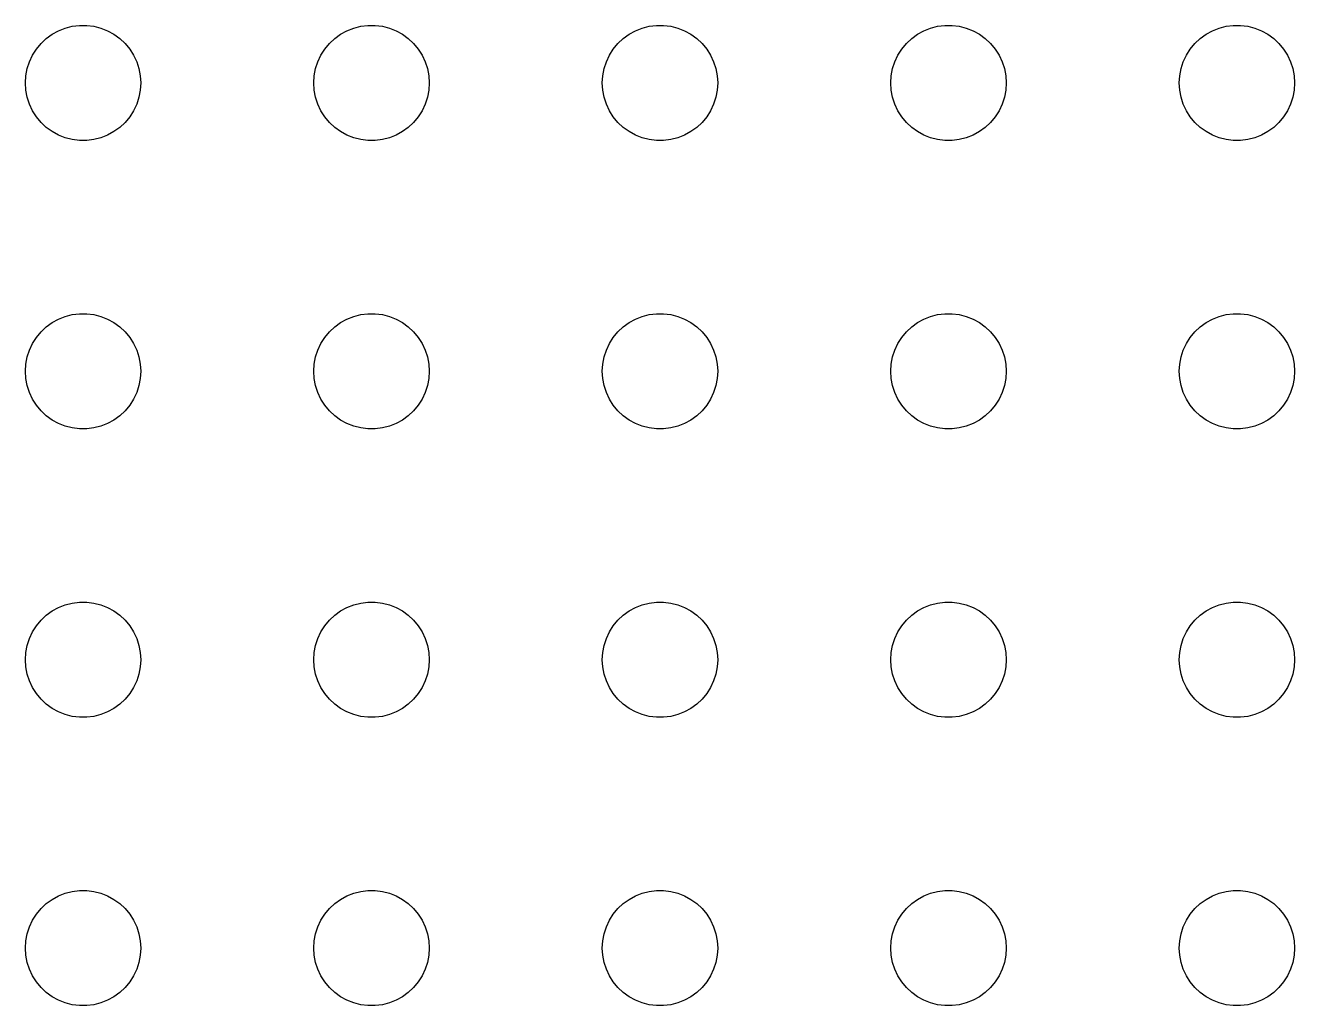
# Model space of a CAD drawing. Header units: metres. Extents: x -134 to 134, y -134 to 134.
# Drawn here: x -1.5 to 31.5, y -99 to -73.5 of the extents above; entities that cross this region are included whole.
import ezdxf

# ---------------------------------------------------------------- set-up
doc = ezdxf.new("R2010")
doc.units = ezdxf.units.M

msp = doc.modelspace()

# ---------------------------------------------------------------- linework, layer by layer
for p, q in [((-0.63866, -73.6428), (-0.46352, -73.5734)), ((-0.46352, -73.5734), (-0.28107, -73.5266)), ((-0.28107, -73.5266), (-0.09418, -73.503)), ((-0.09418, -73.503), (0.09418, -73.503)), ((0.09418, -73.503), (0.28107, -73.5266)), ((0.28107, -73.5266), (0.46352, -73.5734)), ((0.46352, -73.5734), (0.63866, -73.6428)), ((6.86133, -73.6428), (7.03647, -73.5734)), ((7.03647, -73.5734), (7.21892, -73.5266)), ((7.21892, -73.5266), (7.40581, -73.503)), ((7.40581, -73.503), (7.59418, -73.503)), ((7.59418, -73.503), (7.78107, -73.5266)), ((7.78107, -73.5266), (7.96352, -73.5734)), ((7.96352, -73.5734), (8.13866, -73.6428)), ((14.3613, -73.6428), (14.5365, -73.5734)), ((14.5365, -73.5734), (14.7189, -73.5266)), ((14.7189, -73.5266), (14.9058, -73.503)), ((14.9058, -73.503), (15.0942, -73.503)), ((15.0942, -73.503), (15.2811, -73.5266)), ((15.2811, -73.5266), (15.4635, -73.5734)), ((15.4635, -73.5734), (15.6387, -73.6428)), ((21.8613, -73.6428), (22.0365, -73.5734)), ((22.0365, -73.5734), (22.2189, -73.5266)), ((22.2189, -73.5266), (22.4058, -73.503)), ((22.4058, -73.503), (22.5942, -73.503)), ((22.5942, -73.503), (22.7811, -73.5266)), ((22.7811, -73.5266), (22.9635, -73.5734)), ((22.9635, -73.5734), (23.1387, -73.6428)), ((29.3613, -73.6428), (29.5365, -73.5734)), ((29.5365, -73.5734), (29.7189, -73.5266)), ((29.7189, -73.5266), (29.9058, -73.503)), ((29.9058, -73.503), (30.0942, -73.503)), ((30.0942, -73.503), (30.2811, -73.5266)), ((30.2811, -73.5266), (30.4635, -73.5734)), ((30.4635, -73.5734), (30.6387, -73.6428)), ((-1.09344, -73.9732), (-0.95613, -73.8442)), ((-0.95613, -73.8442), (-0.80373, -73.7335)), ((-0.80373, -73.7335), (-0.63866, -73.6428)), ((0.63866, -73.6428), (0.80373, -73.7335)), ((0.80373, -73.7335), (0.95613, -73.8442)), ((0.95613, -73.8442), (1.09344, -73.9732)), ((6.40654, -73.9732), (6.54385, -73.8442)), ((6.54385, -73.8442), (6.69626, -73.7335)), ((6.69626, -73.7335), (6.86133, -73.6428)), ((8.13866, -73.6428), (8.30373, -73.7335)), ((8.30373, -73.7335), (8.45613, -73.8442)), ((8.45613, -73.8442), (8.59344, -73.9732)), ((13.9065, -73.9732), (14.0439, -73.8442)), ((14.0439, -73.8442), (14.1963, -73.7335)), ((14.1963, -73.7335), (14.3613, -73.6428)), ((15.6387, -73.6428), (15.8037, -73.7335)), ((15.8037, -73.7335), (15.9561, -73.8442)), ((15.9561, -73.8442), (16.0934, -73.9732)), ((21.4065, -73.9732), (21.5439, -73.8442)), ((21.5439, -73.8442), (21.6963, -73.7335)), ((21.6963, -73.7335), (21.8613, -73.6428)), ((23.1387, -73.6428), (23.3037, -73.7335)), ((23.3037, -73.7335), (23.4561, -73.8442)), ((23.4561, -73.8442), (23.5934, -73.9732)), ((28.9065, -73.9732), (29.0439, -73.8442)), ((29.0439, -73.8442), (29.1963, -73.7335)), ((29.1963, -73.7335), (29.3613, -73.6428)), ((30.6387, -73.6428), (30.8037, -73.7335)), ((30.8037, -73.7335), (30.9561, -73.8442)), ((30.9561, -73.8442), (31.0934, -73.9732)), ((-1.31445, -74.2774), (-1.21352, -74.1183)), ((-1.21352, -74.1183), (-1.09344, -73.9732)), ((1.09344, -73.9732), (1.21352, -74.1183)), ((1.21352, -74.1183), (1.31445, -74.2774)), ((6.18553, -74.2774), (6.28647, -74.1183)), ((6.28647, -74.1183), (6.40654, -73.9732)), ((8.59344, -73.9732), (8.71352, -74.1183)), ((8.71352, -74.1183), (8.81445, -74.2774)), ((13.6855, -74.2774), (13.7865, -74.1183)), ((13.7865, -74.1183), (13.9065, -73.9732)), ((16.0934, -73.9732), (16.2135, -74.1183)), ((16.2135, -74.1183), (16.3145, -74.2774)), ((21.1855, -74.2774), (21.2865, -74.1183)), ((21.2865, -74.1183), (21.4065, -73.9732)), ((23.5934, -73.9732), (23.7135, -74.1183)), ((23.7135, -74.1183), (23.8145, -74.2774)), ((28.6855, -74.2774), (28.7865, -74.1183)), ((28.7865, -74.1183), (28.9065, -73.9732)), ((31.0934, -73.9732), (31.2135, -74.1183)), ((31.2135, -74.1183), (31.3145, -74.2774)), ((-1.45287, -74.627), (-1.39465, -74.4478)), ((-1.39465, -74.4478), (-1.31445, -74.2774)), ((1.31445, -74.2774), (1.39465, -74.4478)), ((1.39465, -74.4478), (1.45287, -74.627)), ((6.04712, -74.627), (6.10533, -74.4478)), ((6.10533, -74.4478), (6.18553, -74.2774)), ((8.81445, -74.2774), (8.89465, -74.4478)), ((8.89465, -74.4478), (8.95287, -74.627)), ((13.5471, -74.627), (13.6053, -74.4478)), ((13.6053, -74.4478), (13.6855, -74.2774)), ((16.3145, -74.2774), (16.3947, -74.4478)), ((16.3947, -74.4478), (16.4529, -74.627)), ((21.0471, -74.627), (21.1053, -74.4478)), ((21.1053, -74.4478), (21.1855, -74.2774)), ((23.8145, -74.2774), (23.8947, -74.4478)), ((23.8947, -74.4478), (23.9529, -74.627)), ((28.5471, -74.627), (28.6053, -74.4478)), ((28.6053, -74.4478), (28.6855, -74.2774)), ((31.3145, -74.2774), (31.3947, -74.4478)), ((31.3947, -74.4478), (31.4529, -74.627)), ((-1.5, -75), (-1.48816, -74.812)), ((-1.48816, -74.812), (-1.45287, -74.627)), ((1.45287, -74.627), (1.48816, -74.812)), ((1.48816, -74.812), (1.5, -75)), ((6, -75), (6.01183, -74.812)), ((6.01183, -74.812), (6.04712, -74.627)), ((8.95287, -74.627), (8.98816, -74.812)), ((8.98816, -74.812), (9, -75)), ((13.5, -75), (13.5118, -74.812)), ((13.5118, -74.812), (13.5471, -74.627)), ((16.4529, -74.627), (16.4882, -74.812)), ((16.4882, -74.812), (16.5, -75)), ((21, -75), (21.0118, -74.812)), ((21.0118, -74.812), (21.0471, -74.627)), ((23.9529, -74.627), (23.9882, -74.812)), ((23.9882, -74.812), (24, -75)), ((28.5, -75), (28.5118, -74.812)), ((28.5118, -74.812), (28.5471, -74.627)), ((31.4529, -74.627), (31.4882, -74.812)), ((31.4882, -74.812), (31.5, -75)), ((-1.48816, -75.188), (-1.5, -75)), ((-1.45287, -75.373), (-1.48816, -75.188)), ((1.48816, -75.188), (1.45287, -75.373)), ((1.5, -75), (1.48816, -75.188)), ((6.01183, -75.188), (6, -75)), ((6.04712, -75.373), (6.01183, -75.188)), ((8.98816, -75.188), (8.95287, -75.373)), ((9, -75), (8.98816, -75.188)), ((13.5118, -75.188), (13.5, -75)), ((13.5471, -75.373), (13.5118, -75.188)), ((16.4882, -75.188), (16.4529, -75.373)), ((16.5, -75), (16.4882, -75.188)), ((21.0118, -75.188), (21, -75)), ((21.0471, -75.373), (21.0118, -75.188)), ((23.9882, -75.188), (23.9529, -75.373)), ((24, -75), (23.9882, -75.188)), ((28.5118, -75.188), (28.5, -75)), ((28.5471, -75.373), (28.5118, -75.188)), ((31.4882, -75.188), (31.4529, -75.373)), ((31.5, -75), (31.4882, -75.188)), ((-1.39465, -75.5522), (-1.45287, -75.373)), ((-1.31445, -75.7226), (-1.39465, -75.5522)), ((1.39465, -75.5522), (1.31445, -75.7226)), ((1.45287, -75.373), (1.39465, -75.5522)), ((6.10533, -75.5522), (6.04712, -75.373)), ((6.18553, -75.7226), (6.10533, -75.5522)), ((8.89465, -75.5522), (8.81445, -75.7226)), ((8.95287, -75.373), (8.89465, -75.5522)), ((13.6053, -75.5522), (13.5471, -75.373)), ((13.6855, -75.7226), (13.6053, -75.5522)), ((16.3947, -75.5522), (16.3145, -75.7226)), ((16.4529, -75.373), (16.3947, -75.5522)), ((21.1053, -75.5522), (21.0471, -75.373)), ((21.1855, -75.7226), (21.1053, -75.5522)), ((23.8947, -75.5522), (23.8145, -75.7226)), ((23.9529, -75.373), (23.8947, -75.5522)), ((28.6053, -75.5522), (28.5471, -75.373)), ((28.6855, -75.7226), (28.6053, -75.5522)), ((31.3947, -75.5522), (31.3145, -75.7226)), ((31.4529, -75.373), (31.3947, -75.5522)), ((-1.21352, -75.8817), (-1.31445, -75.7226)), ((-1.09344, -76.0268), (-1.21352, -75.8817)), ((1.21352, -75.8817), (1.09344, -76.0268)), ((1.31445, -75.7226), (1.21352, -75.8817)), ((6.28647, -75.8817), (6.18553, -75.7226)), ((6.40654, -76.0268), (6.28647, -75.8817)), ((8.71352, -75.8817), (8.59344, -76.0268)), ((8.81445, -75.7226), (8.71352, -75.8817)), ((13.7865, -75.8817), (13.6855, -75.7226)), ((13.9065, -76.0268), (13.7865, -75.8817)), ((16.2135, -75.8817), (16.0934, -76.0268)), ((16.3145, -75.7226), (16.2135, -75.8817)), ((21.2865, -75.8817), (21.1855, -75.7226)), ((21.4065, -76.0268), (21.2865, -75.8817)), ((23.7135, -75.8817), (23.5934, -76.0268)), ((23.8145, -75.7226), (23.7135, -75.8817)), ((28.7865, -75.8817), (28.6855, -75.7226)), ((28.9065, -76.0268), (28.7865, -75.8817)), ((31.2135, -75.8817), (31.0934, -76.0268)), ((31.3145, -75.7226), (31.2135, -75.8817)), ((-0.95613, -76.1558), (-1.09344, -76.0268)), ((-0.80373, -76.2665), (-0.95613, -76.1558)), ((0.95613, -76.1558), (0.80373, -76.2665)), ((1.09344, -76.0268), (0.95613, -76.1558)), ((6.54385, -76.1558), (6.40654, -76.0268)), ((6.69626, -76.2665), (6.54385, -76.1558)), ((8.45613, -76.1558), (8.30373, -76.2665)), ((8.59344, -76.0268), (8.45613, -76.1558)), ((14.0439, -76.1558), (13.9065, -76.0268)), ((14.1963, -76.2665), (14.0439, -76.1558)), ((15.9561, -76.1558), (15.8037, -76.2665)), ((16.0934, -76.0268), (15.9561, -76.1558)), ((21.5439, -76.1558), (21.4065, -76.0268)), ((21.6963, -76.2665), (21.5439, -76.1558)), ((23.4561, -76.1558), (23.3037, -76.2665)), ((23.5934, -76.0268), (23.4561, -76.1558)), ((29.0439, -76.1558), (28.9065, -76.0268)), ((29.1963, -76.2665), (29.0439, -76.1558)), ((30.9561, -76.1558), (30.8037, -76.2665)), ((31.0934, -76.0268), (30.9561, -76.1558)), ((-0.63866, -76.3572), (-0.80373, -76.2665)), ((-0.46352, -76.4266), (-0.63866, -76.3572)), ((-0.28107, -76.4734), (-0.46352, -76.4266)), ((-0.09418, -76.497), (-0.28107, -76.4734)), ((0.09418, -76.497), (-0.09418, -76.497)), ((0.28107, -76.4734), (0.09418, -76.497)), ((0.46352, -76.4266), (0.28107, -76.4734)), ((0.63866, -76.3572), (0.46352, -76.4266)), ((0.80373, -76.2665), (0.63866, -76.3572)), ((6.86133, -76.3572), (6.69626, -76.2665)), ((7.03647, -76.4266), (6.86133, -76.3572)), ((7.21892, -76.4734), (7.03647, -76.4266)), ((7.40581, -76.497), (7.21892, -76.4734)), ((7.59418, -76.497), (7.40581, -76.497)), ((7.78107, -76.4734), (7.59418, -76.497)), ((7.96352, -76.4266), (7.78107, -76.4734)), ((8.13866, -76.3572), (7.96352, -76.4266)), ((8.30373, -76.2665), (8.13866, -76.3572)), ((14.3613, -76.3572), (14.1963, -76.2665)), ((14.5365, -76.4266), (14.3613, -76.3572)), ((14.7189, -76.4734), (14.5365, -76.4266)), ((14.9058, -76.497), (14.7189, -76.4734)), ((15.0942, -76.497), (14.9058, -76.497)), ((15.2811, -76.4734), (15.0942, -76.497)), ((15.4635, -76.4266), (15.2811, -76.4734)), ((15.6387, -76.3572), (15.4635, -76.4266)), ((15.8037, -76.2665), (15.6387, -76.3572)), ((21.8613, -76.3572), (21.6963, -76.2665)), ((22.0365, -76.4266), (21.8613, -76.3572)), ((22.2189, -76.4734), (22.0365, -76.4266)), ((22.4058, -76.497), (22.2189, -76.4734)), ((22.5942, -76.497), (22.4058, -76.497)), ((22.7811, -76.4734), (22.5942, -76.497)), ((22.9635, -76.4266), (22.7811, -76.4734)), ((23.1387, -76.3572), (22.9635, -76.4266)), ((23.3037, -76.2665), (23.1387, -76.3572)), ((29.3613, -76.3572), (29.1963, -76.2665)), ((29.5365, -76.4266), (29.3613, -76.3572)), ((29.7189, -76.4734), (29.5365, -76.4266)), ((29.9058, -76.497), (29.7189, -76.4734)), ((30.0942, -76.497), (29.9058, -76.497)), ((30.2811, -76.4734), (30.0942, -76.497)), ((30.4635, -76.4266), (30.2811, -76.4734)), ((30.6387, -76.3572), (30.4635, -76.4266)), ((30.8037, -76.2665), (30.6387, -76.3572)), ((-0.80373, -81.2335), (-0.63866, -81.1428)), ((-0.63866, -81.1428), (-0.46352, -81.0734)), ((-0.46352, -81.0734), (-0.28107, -81.0266)), ((-0.28107, -81.0266), (-0.09418, -81.003)), ((-0.09418, -81.003), (0.09418, -81.003)), ((0.09418, -81.003), (0.28107, -81.0266)), ((0.28107, -81.0266), (0.46352, -81.0734)), ((0.46352, -81.0734), (0.63866, -81.1428)), ((0.63866, -81.1428), (0.80373, -81.2335)), ((6.69626, -81.2335), (6.86133, -81.1428)), ((6.86133, -81.1428), (7.03647, -81.0734)), ((7.03647, -81.0734), (7.21892, -81.0266)), ((7.21892, -81.0266), (7.40581, -81.003)), ((7.40581, -81.003), (7.59418, -81.003)), ((7.59418, -81.003), (7.78107, -81.0266)), ((7.78107, -81.0266), (7.96352, -81.0734)), ((7.96352, -81.0734), (8.13866, -81.1428)), ((8.13866, -81.1428), (8.30373, -81.2335)), ((14.1963, -81.2335), (14.3613, -81.1428)), ((14.3613, -81.1428), (14.5365, -81.0734)), ((14.5365, -81.0734), (14.7189, -81.0266)), ((14.7189, -81.0266), (14.9058, -81.003)), ((14.9058, -81.003), (15.0942, -81.003)), ((15.0942, -81.003), (15.2811, -81.0266)), ((15.2811, -81.0266), (15.4635, -81.0734)), ((15.4635, -81.0734), (15.6387, -81.1428)), ((15.6387, -81.1428), (15.8037, -81.2335)), ((21.6963, -81.2335), (21.8613, -81.1428)), ((21.8613, -81.1428), (22.0365, -81.0734)), ((22.0365, -81.0734), (22.2189, -81.0266)), ((22.2189, -81.0266), (22.4058, -81.003)), ((22.4058, -81.003), (22.5942, -81.003)), ((22.5942, -81.003), (22.7811, -81.0266)), ((22.7811, -81.0266), (22.9635, -81.0734)), ((22.9635, -81.0734), (23.1387, -81.1428)), ((23.1387, -81.1428), (23.3037, -81.2335)), ((29.1963, -81.2335), (29.3613, -81.1428)), ((29.3613, -81.1428), (29.5365, -81.0734)), ((29.5365, -81.0734), (29.7189, -81.0266)), ((29.7189, -81.0266), (29.9058, -81.003)), ((29.9058, -81.003), (30.0942, -81.003)), ((30.0942, -81.003), (30.2811, -81.0266)), ((30.2811, -81.0266), (30.4635, -81.0734)), ((30.4635, -81.0734), (30.6387, -81.1428)), ((30.6387, -81.1428), (30.8037, -81.2335)), ((-1.21352, -81.6183), (-1.09344, -81.4732)), ((-1.09344, -81.4732), (-0.95613, -81.3442)), ((-0.95613, -81.3442), (-0.80373, -81.2335)), ((0.80373, -81.2335), (0.95613, -81.3442)), ((0.95613, -81.3442), (1.09344, -81.4732)), ((1.09344, -81.4732), (1.21352, -81.6183)), ((6.28647, -81.6183), (6.40654, -81.4732)), ((6.40654, -81.4732), (6.54385, -81.3442)), ((6.54385, -81.3442), (6.69626, -81.2335)), ((8.30373, -81.2335), (8.45613, -81.3442)), ((8.45613, -81.3442), (8.59344, -81.4732)), ((8.59344, -81.4732), (8.71352, -81.6183)), ((13.7865, -81.6183), (13.9065, -81.4732)), ((13.9065, -81.4732), (14.0439, -81.3442)), ((14.0439, -81.3442), (14.1963, -81.2335)), ((15.8037, -81.2335), (15.9561, -81.3442)), ((15.9561, -81.3442), (16.0934, -81.4732)), ((16.0934, -81.4732), (16.2135, -81.6183)), ((21.2865, -81.6183), (21.4065, -81.4732)), ((21.4065, -81.4732), (21.5439, -81.3442)), ((21.5439, -81.3442), (21.6963, -81.2335)), ((23.3037, -81.2335), (23.4561, -81.3442)), ((23.4561, -81.3442), (23.5934, -81.4732)), ((23.5934, -81.4732), (23.7135, -81.6183)), ((28.7865, -81.6183), (28.9065, -81.4732)), ((28.9065, -81.4732), (29.0439, -81.3442)), ((29.0439, -81.3442), (29.1963, -81.2335)), ((30.8037, -81.2335), (30.9561, -81.3442)), ((30.9561, -81.3442), (31.0934, -81.4732)), ((31.0934, -81.4732), (31.2135, -81.6183)), ((-1.39465, -81.9478), (-1.31445, -81.7774)), ((-1.31445, -81.7774), (-1.21352, -81.6183)), ((1.21352, -81.6183), (1.31445, -81.7774)), ((1.31445, -81.7774), (1.39465, -81.9478)), ((6.10533, -81.9478), (6.18553, -81.7774)), ((6.18553, -81.7774), (6.28647, -81.6183)), ((8.71352, -81.6183), (8.81445, -81.7774)), ((8.81445, -81.7774), (8.89465, -81.9478)), ((13.6053, -81.9478), (13.6855, -81.7774)), ((13.6855, -81.7774), (13.7865, -81.6183)), ((16.2135, -81.6183), (16.3145, -81.7774)), ((16.3145, -81.7774), (16.3947, -81.9478)), ((21.1053, -81.9478), (21.1855, -81.7774)), ((21.1855, -81.7774), (21.2865, -81.6183)), ((23.7135, -81.6183), (23.8145, -81.7774)), ((23.8145, -81.7774), (23.8947, -81.9478)), ((28.6053, -81.9478), (28.6855, -81.7774)), ((28.6855, -81.7774), (28.7865, -81.6183)), ((31.2135, -81.6183), (31.3145, -81.7774)), ((31.3145, -81.7774), (31.3947, -81.9478)), ((-1.48816, -82.312), (-1.45287, -82.127)), ((-1.45287, -82.127), (-1.39465, -81.9478)), ((1.39465, -81.9478), (1.45287, -82.127)), ((1.45287, -82.127), (1.48816, -82.312)), ((6.01183, -82.312), (6.04712, -82.127)), ((6.04712, -82.127), (6.10533, -81.9478)), ((8.89465, -81.9478), (8.95287, -82.127)), ((8.95287, -82.127), (8.98816, -82.312)), ((13.5118, -82.312), (13.5471, -82.127)), ((13.5471, -82.127), (13.6053, -81.9478)), ((16.3947, -81.9478), (16.4529, -82.127)), ((16.4529, -82.127), (16.4882, -82.312)), ((21.0118, -82.312), (21.0471, -82.127)), ((21.0471, -82.127), (21.1053, -81.9478)), ((23.8947, -81.9478), (23.9529, -82.127)), ((23.9529, -82.127), (23.9882, -82.312)), ((28.5118, -82.312), (28.5471, -82.127)), ((28.5471, -82.127), (28.6053, -81.9478)), ((31.3947, -81.9478), (31.4529, -82.127)), ((31.4529, -82.127), (31.4882, -82.312)), ((-1.5, -82.5), (-1.48816, -82.312)), ((-1.48816, -82.688), (-1.5, -82.5)), ((1.48816, -82.312), (1.5, -82.5)), ((1.5, -82.5), (1.48816, -82.688)), ((6, -82.5), (6.01183, -82.312)), ((6.01183, -82.688), (6, -82.5)), ((8.98816, -82.312), (9, -82.5)), ((9, -82.5), (8.98816, -82.688)), ((13.5, -82.5), (13.5118, -82.312)), ((13.5118, -82.688), (13.5, -82.5)), ((16.4882, -82.312), (16.5, -82.5)), ((16.5, -82.5), (16.4882, -82.688)), ((21, -82.5), (21.0118, -82.312)), ((21.0118, -82.688), (21, -82.5)), ((23.9882, -82.312), (24, -82.5)), ((24, -82.5), (23.9882, -82.688)), ((28.5, -82.5), (28.5118, -82.312)), ((28.5118, -82.688), (28.5, -82.5)), ((31.4882, -82.312), (31.5, -82.5)), ((31.5, -82.5), (31.4882, -82.688)), ((-1.45287, -82.873), (-1.48816, -82.688)), ((1.48816, -82.688), (1.45287, -82.873)), ((6.04712, -82.873), (6.01183, -82.688)), ((8.98816, -82.688), (8.95287, -82.873)), ((13.5471, -82.873), (13.5118, -82.688)), ((16.4882, -82.688), (16.4529, -82.873)), ((21.0471, -82.873), (21.0118, -82.688)), ((23.9882, -82.688), (23.9529, -82.873)), ((28.5471, -82.873), (28.5118, -82.688)), ((31.4882, -82.688), (31.4529, -82.873)), ((-1.39465, -83.0522), (-1.45287, -82.873)), ((-1.31445, -83.2226), (-1.39465, -83.0522)), ((1.39465, -83.0522), (1.31445, -83.2226)), ((1.45287, -82.873), (1.39465, -83.0522)), ((6.10533, -83.0522), (6.04712, -82.873)), ((6.18553, -83.2226), (6.10533, -83.0522)), ((8.89465, -83.0522), (8.81445, -83.2226)), ((8.95287, -82.873), (8.89465, -83.0522)), ((13.6053, -83.0522), (13.5471, -82.873)), ((13.6855, -83.2226), (13.6053, -83.0522)), ((16.3947, -83.0522), (16.3145, -83.2226)), ((16.4529, -82.873), (16.3947, -83.0522)), ((21.1053, -83.0522), (21.0471, -82.873)), ((21.1855, -83.2226), (21.1053, -83.0522)), ((23.8947, -83.0522), (23.8145, -83.2226)), ((23.9529, -82.873), (23.8947, -83.0522)), ((28.6053, -83.0522), (28.5471, -82.873)), ((28.6855, -83.2226), (28.6053, -83.0522)), ((31.3947, -83.0522), (31.3145, -83.2226)), ((31.4529, -82.873), (31.3947, -83.0522)), ((-1.21352, -83.3817), (-1.31445, -83.2226)), ((-1.09344, -83.5268), (-1.21352, -83.3817)), ((1.21352, -83.3817), (1.09344, -83.5268)), ((1.31445, -83.2226), (1.21352, -83.3817)), ((6.28647, -83.3817), (6.18553, -83.2226)), ((6.40654, -83.5268), (6.28647, -83.3817)), ((8.71352, -83.3817), (8.59344, -83.5268)), ((8.81445, -83.2226), (8.71352, -83.3817)), ((13.7865, -83.3817), (13.6855, -83.2226)), ((13.9065, -83.5268), (13.7865, -83.3817)), ((16.2135, -83.3817), (16.0934, -83.5268)), ((16.3145, -83.2226), (16.2135, -83.3817)), ((21.2865, -83.3817), (21.1855, -83.2226)), ((21.4065, -83.5268), (21.2865, -83.3817)), ((23.7135, -83.3817), (23.5934, -83.5268)), ((23.8145, -83.2226), (23.7135, -83.3817)), ((28.7865, -83.3817), (28.6855, -83.2226)), ((28.9065, -83.5268), (28.7865, -83.3817)), ((31.2135, -83.3817), (31.0934, -83.5268)), ((31.3145, -83.2226), (31.2135, -83.3817)), ((-0.95613, -83.6558), (-1.09344, -83.5268)), ((-0.80373, -83.7665), (-0.95613, -83.6558)), ((-0.63866, -83.8572), (-0.80373, -83.7665)), ((0.80373, -83.7665), (0.63866, -83.8572)), ((0.95613, -83.6558), (0.80373, -83.7665)), ((1.09344, -83.5268), (0.95613, -83.6558)), ((6.54385, -83.6558), (6.40654, -83.5268)), ((6.69626, -83.7665), (6.54385, -83.6558)), ((6.86133, -83.8572), (6.69626, -83.7665)), ((8.30373, -83.7665), (8.13866, -83.8572)), ((8.45613, -83.6558), (8.30373, -83.7665)), ((8.59344, -83.5268), (8.45613, -83.6558)), ((14.0439, -83.6558), (13.9065, -83.5268)), ((14.1963, -83.7665), (14.0439, -83.6558)), ((14.3613, -83.8572), (14.1963, -83.7665)), ((15.8037, -83.7665), (15.6387, -83.8572)), ((15.9561, -83.6558), (15.8037, -83.7665)), ((16.0934, -83.5268), (15.9561, -83.6558)), ((21.5439, -83.6558), (21.4065, -83.5268)), ((21.6963, -83.7665), (21.5439, -83.6558)), ((21.8613, -83.8572), (21.6963, -83.7665)), ((23.3037, -83.7665), (23.1387, -83.8572)), ((23.4561, -83.6558), (23.3037, -83.7665)), ((23.5934, -83.5268), (23.4561, -83.6558)), ((29.0439, -83.6558), (28.9065, -83.5268)), ((29.1963, -83.7665), (29.0439, -83.6558)), ((29.3613, -83.8572), (29.1963, -83.7665)), ((30.8037, -83.7665), (30.6387, -83.8572)), ((30.9561, -83.6558), (30.8037, -83.7665)), ((31.0934, -83.5268), (30.9561, -83.6558)), ((-0.46352, -83.9266), (-0.63866, -83.8572)), ((-0.28107, -83.9734), (-0.46352, -83.9266)), ((-0.09418, -83.997), (-0.28107, -83.9734)), ((0.09418, -83.997), (-0.09418, -83.997)), ((0.28107, -83.9734), (0.09418, -83.997)), ((0.46352, -83.9266), (0.28107, -83.9734)), ((0.63866, -83.8572), (0.46352, -83.9266)), ((7.03647, -83.9266), (6.86133, -83.8572)), ((7.21892, -83.9734), (7.03647, -83.9266)), ((7.40581, -83.997), (7.21892, -83.9734)), ((7.59418, -83.997), (7.40581, -83.997)), ((7.78107, -83.9734), (7.59418, -83.997)), ((7.96352, -83.9266), (7.78107, -83.9734)), ((8.13866, -83.8572), (7.96352, -83.9266)), ((14.5365, -83.9266), (14.3613, -83.8572)), ((14.7189, -83.9734), (14.5365, -83.9266)), ((14.9058, -83.997), (14.7189, -83.9734)), ((15.0942, -83.997), (14.9058, -83.997)), ((15.2811, -83.9734), (15.0942, -83.997)), ((15.4635, -83.9266), (15.2811, -83.9734)), ((15.6387, -83.8572), (15.4635, -83.9266)), ((22.0365, -83.9266), (21.8613, -83.8572)), ((22.2189, -83.9734), (22.0365, -83.9266)), ((22.4058, -83.997), (22.2189, -83.9734)), ((22.5942, -83.997), (22.4058, -83.997)), ((22.7811, -83.9734), (22.5942, -83.997)), ((22.9635, -83.9266), (22.7811, -83.9734)), ((23.1387, -83.8572), (22.9635, -83.9266)), ((29.5365, -83.9266), (29.3613, -83.8572)), ((29.7189, -83.9734), (29.5365, -83.9266)), ((29.9058, -83.997), (29.7189, -83.9734)), ((30.0942, -83.997), (29.9058, -83.997)), ((30.2811, -83.9734), (30.0942, -83.997)), ((30.4635, -83.9266), (30.2811, -83.9734)), ((30.6387, -83.8572), (30.4635, -83.9266)), ((-0.95613, -88.8442), (-0.80373, -88.7335)), ((-0.80373, -88.7335), (-0.63866, -88.6428)), ((-0.63866, -88.6428), (-0.46352, -88.5734)), ((-0.46352, -88.5734), (-0.28107, -88.5266)), ((-0.28107, -88.5266), (-0.09418, -88.503)), ((-0.09418, -88.503), (0.09418, -88.503)), ((0.09418, -88.503), (0.28107, -88.5266)), ((0.28107, -88.5266), (0.46352, -88.5734)), ((0.46352, -88.5734), (0.63866, -88.6428)), ((0.63866, -88.6428), (0.80373, -88.7335)), ((0.80373, -88.7335), (0.95613, -88.8442)), ((6.54385, -88.8442), (6.69626, -88.7335)), ((6.69626, -88.7335), (6.86133, -88.6428)), ((6.86133, -88.6428), (7.03647, -88.5734)), ((7.03647, -88.5734), (7.21892, -88.5266)), ((7.21892, -88.5266), (7.40581, -88.503)), ((7.40581, -88.503), (7.59418, -88.503)), ((7.59418, -88.503), (7.78107, -88.5266)), ((7.78107, -88.5266), (7.96352, -88.5734)), ((7.96352, -88.5734), (8.13866, -88.6428)), ((8.13866, -88.6428), (8.30373, -88.7335)), ((8.30373, -88.7335), (8.45613, -88.8442)), ((14.0439, -88.8442), (14.1963, -88.7335)), ((14.1963, -88.7335), (14.3613, -88.6428)), ((14.3613, -88.6428), (14.5365, -88.5734)), ((14.5365, -88.5734), (14.7189, -88.5266)), ((14.7189, -88.5266), (14.9058, -88.503)), ((14.9058, -88.503), (15.0942, -88.503)), ((15.0942, -88.503), (15.2811, -88.5266)), ((15.2811, -88.5266), (15.4635, -88.5734)), ((15.4635, -88.5734), (15.6387, -88.6428)), ((15.6387, -88.6428), (15.8037, -88.7335)), ((15.8037, -88.7335), (15.9561, -88.8442)), ((21.5439, -88.8442), (21.6963, -88.7335)), ((21.6963, -88.7335), (21.8613, -88.6428)), ((21.8613, -88.6428), (22.0365, -88.5734)), ((22.0365, -88.5734), (22.2189, -88.5266)), ((22.2189, -88.5266), (22.4058, -88.503)), ((22.4058, -88.503), (22.5942, -88.503)), ((22.5942, -88.503), (22.7811, -88.5266)), ((22.7811, -88.5266), (22.9635, -88.5734)), ((22.9635, -88.5734), (23.1387, -88.6428)), ((23.1387, -88.6428), (23.3037, -88.7335)), ((23.3037, -88.7335), (23.4561, -88.8442)), ((29.0439, -88.8442), (29.1963, -88.7335)), ((29.1963, -88.7335), (29.3613, -88.6428)), ((29.3613, -88.6428), (29.5365, -88.5734)), ((29.5365, -88.5734), (29.7189, -88.5266)), ((29.7189, -88.5266), (29.9058, -88.503)), ((29.9058, -88.503), (30.0942, -88.503)), ((30.0942, -88.503), (30.2811, -88.5266)), ((30.2811, -88.5266), (30.4635, -88.5734)), ((30.4635, -88.5734), (30.6387, -88.6428)), ((30.6387, -88.6428), (30.8037, -88.7335)), ((30.8037, -88.7335), (30.9561, -88.8442)), ((-1.21352, -89.1183), (-1.09344, -88.9732)), ((-1.09344, -88.9732), (-0.95613, -88.8442)), ((0.95613, -88.8442), (1.09344, -88.9732)), ((1.09344, -88.9732), (1.21352, -89.1183)), ((6.28647, -89.1183), (6.40654, -88.9732)), ((6.40654, -88.9732), (6.54385, -88.8442)), ((8.45613, -88.8442), (8.59344, -88.9732)), ((8.59344, -88.9732), (8.71352, -89.1183)), ((13.7865, -89.1183), (13.9065, -88.9732)), ((13.9065, -88.9732), (14.0439, -88.8442)), ((15.9561, -88.8442), (16.0934, -88.9732)), ((16.0934, -88.9732), (16.2135, -89.1183)), ((21.2865, -89.1183), (21.4065, -88.9732)), ((21.4065, -88.9732), (21.5439, -88.8442)), ((23.4561, -88.8442), (23.5934, -88.9732)), ((23.5934, -88.9732), (23.7135, -89.1183)), ((28.7865, -89.1183), (28.9065, -88.9732)), ((28.9065, -88.9732), (29.0439, -88.8442)), ((30.9561, -88.8442), (31.0934, -88.9732)), ((31.0934, -88.9732), (31.2135, -89.1183)), ((-1.39465, -89.4478), (-1.31445, -89.2774)), ((-1.31445, -89.2774), (-1.21352, -89.1183)), ((1.21352, -89.1183), (1.31445, -89.2774)), ((1.31445, -89.2774), (1.39465, -89.4478)), ((6.10533, -89.4478), (6.18553, -89.2774)), ((6.18553, -89.2774), (6.28647, -89.1183)), ((8.71352, -89.1183), (8.81445, -89.2774)), ((8.81445, -89.2774), (8.89465, -89.4478)), ((13.6053, -89.4478), (13.6855, -89.2774)), ((13.6855, -89.2774), (13.7865, -89.1183)), ((16.2135, -89.1183), (16.3145, -89.2774)), ((16.3145, -89.2774), (16.3947, -89.4478)), ((21.1053, -89.4478), (21.1855, -89.2774)), ((21.1855, -89.2774), (21.2865, -89.1183)), ((23.7135, -89.1183), (23.8145, -89.2774)), ((23.8145, -89.2774), (23.8947, -89.4478)), ((28.6053, -89.4478), (28.6855, -89.2774)), ((28.6855, -89.2774), (28.7865, -89.1183)), ((31.2135, -89.1183), (31.3145, -89.2774)), ((31.3145, -89.2774), (31.3947, -89.4478)), ((-1.48816, -89.812), (-1.45287, -89.627)), ((-1.45287, -89.627), (-1.39465, -89.4478)), ((1.39465, -89.4478), (1.45287, -89.627)), ((1.45287, -89.627), (1.48816, -89.812)), ((6.01183, -89.812), (6.04712, -89.627)), ((6.04712, -89.627), (6.10533, -89.4478)), ((8.89465, -89.4478), (8.95287, -89.627)), ((8.95287, -89.627), (8.98816, -89.812)), ((13.5118, -89.812), (13.5471, -89.627)), ((13.5471, -89.627), (13.6053, -89.4478)), ((16.3947, -89.4478), (16.4529, -89.627)), ((16.4529, -89.627), (16.4882, -89.812)), ((21.0118, -89.812), (21.0471, -89.627)), ((21.0471, -89.627), (21.1053, -89.4478)), ((23.8947, -89.4478), (23.9529, -89.627)), ((23.9529, -89.627), (23.9882, -89.812)), ((28.5118, -89.812), (28.5471, -89.627)), ((28.5471, -89.627), (28.6053, -89.4478)), ((31.3947, -89.4478), (31.4529, -89.627)), ((31.4529, -89.627), (31.4882, -89.812)), ((-1.5, -90), (-1.48816, -89.812)), ((-1.48816, -90.188), (-1.5, -90)), ((1.48816, -89.812), (1.5, -90)), ((1.5, -90), (1.48816, -90.188)), ((6, -90), (6.01183, -89.812)), ((6.01183, -90.188), (6, -90)), ((8.98816, -89.812), (9, -90)), ((9, -90), (8.98816, -90.188)), ((13.5, -90), (13.5118, -89.812)), ((13.5118, -90.188), (13.5, -90)), ((16.4882, -89.812), (16.5, -90)), ((16.5, -90), (16.4882, -90.188)), ((21, -90), (21.0118, -89.812)), ((21.0118, -90.188), (21, -90)), ((23.9882, -89.812), (24, -90)), ((24, -90), (23.9882, -90.188)), ((28.5, -90), (28.5118, -89.812)), ((28.5118, -90.188), (28.5, -90)), ((31.4882, -89.812), (31.5, -90)), ((31.5, -90), (31.4882, -90.188)), ((-1.45287, -90.373), (-1.48816, -90.188)), ((-1.39465, -90.5522), (-1.45287, -90.373)), ((1.45287, -90.373), (1.39465, -90.5522)), ((1.48816, -90.188), (1.45287, -90.373)), ((6.04712, -90.373), (6.01183, -90.188)), ((6.10533, -90.5522), (6.04712, -90.373)), ((8.95287, -90.373), (8.89465, -90.5522)), ((8.98816, -90.188), (8.95287, -90.373)), ((13.5471, -90.373), (13.5118, -90.188)), ((13.6053, -90.5522), (13.5471, -90.373)), ((16.4529, -90.373), (16.3947, -90.5522)), ((16.4882, -90.188), (16.4529, -90.373)), ((21.0471, -90.373), (21.0118, -90.188)), ((21.1053, -90.5522), (21.0471, -90.373)), ((23.9529, -90.373), (23.8947, -90.5522)), ((23.9882, -90.188), (23.9529, -90.373)), ((28.5471, -90.373), (28.5118, -90.188)), ((28.6053, -90.5522), (28.5471, -90.373)), ((31.4529, -90.373), (31.3947, -90.5522)), ((31.4882, -90.188), (31.4529, -90.373)), ((-1.31445, -90.7226), (-1.39465, -90.5522)), ((-1.21352, -90.8817), (-1.31445, -90.7226)), ((1.31445, -90.7226), (1.21352, -90.8817)), ((1.39465, -90.5522), (1.31445, -90.7226)), ((6.18553, -90.7226), (6.10533, -90.5522)), ((6.28647, -90.8817), (6.18553, -90.7226)), ((8.81445, -90.7226), (8.71352, -90.8817)), ((8.89465, -90.5522), (8.81445, -90.7226)), ((13.6855, -90.7226), (13.6053, -90.5522)), ((13.7865, -90.8817), (13.6855, -90.7226)), ((16.3145, -90.7226), (16.2135, -90.8817)), ((16.3947, -90.5522), (16.3145, -90.7226)), ((21.1855, -90.7226), (21.1053, -90.5522)), ((21.2865, -90.8817), (21.1855, -90.7226)), ((23.8145, -90.7226), (23.7135, -90.8817)), ((23.8947, -90.5522), (23.8145, -90.7226)), ((28.6855, -90.7226), (28.6053, -90.5522)), ((28.7865, -90.8817), (28.6855, -90.7226)), ((31.3145, -90.7226), (31.2135, -90.8817)), ((31.3947, -90.5522), (31.3145, -90.7226)), ((-1.09344, -91.0268), (-1.21352, -90.8817)), ((-0.95613, -91.1558), (-1.09344, -91.0268)), ((1.09344, -91.0268), (0.95613, -91.1558)), ((1.21352, -90.8817), (1.09344, -91.0268)), ((6.40654, -91.0268), (6.28647, -90.8817)), ((6.54385, -91.1558), (6.40654, -91.0268)), ((8.59344, -91.0268), (8.45613, -91.1558)), ((8.71352, -90.8817), (8.59344, -91.0268)), ((13.9065, -91.0268), (13.7865, -90.8817)), ((14.0439, -91.1558), (13.9065, -91.0268)), ((16.0934, -91.0268), (15.9561, -91.1558)), ((16.2135, -90.8817), (16.0934, -91.0268)), ((21.4065, -91.0268), (21.2865, -90.8817)), ((21.5439, -91.1558), (21.4065, -91.0268)), ((23.5934, -91.0268), (23.4561, -91.1558)), ((23.7135, -90.8817), (23.5934, -91.0268)), ((28.9065, -91.0268), (28.7865, -90.8817)), ((29.0439, -91.1558), (28.9065, -91.0268)), ((31.0934, -91.0268), (30.9561, -91.1558)), ((31.2135, -90.8817), (31.0934, -91.0268)), ((-0.80373, -91.2665), (-0.95613, -91.1558)), ((-0.63866, -91.3572), (-0.80373, -91.2665)), ((-0.46352, -91.4266), (-0.63866, -91.3572)), ((0.63866, -91.3572), (0.46352, -91.4266)), ((0.80373, -91.2665), (0.63866, -91.3572)), ((0.95613, -91.1558), (0.80373, -91.2665)), ((6.69626, -91.2665), (6.54385, -91.1558)), ((6.86133, -91.3572), (6.69626, -91.2665)), ((7.03647, -91.4266), (6.86133, -91.3572)), ((8.13866, -91.3572), (7.96352, -91.4266)), ((8.30373, -91.2665), (8.13866, -91.3572)), ((8.45613, -91.1558), (8.30373, -91.2665)), ((14.1963, -91.2665), (14.0439, -91.1558)), ((14.3613, -91.3572), (14.1963, -91.2665)), ((14.5365, -91.4266), (14.3613, -91.3572)), ((15.6387, -91.3572), (15.4635, -91.4266)), ((15.8037, -91.2665), (15.6387, -91.3572)), ((15.9561, -91.1558), (15.8037, -91.2665)), ((21.6963, -91.2665), (21.5439, -91.1558)), ((21.8613, -91.3572), (21.6963, -91.2665)), ((22.0365, -91.4266), (21.8613, -91.3572)), ((23.1387, -91.3572), (22.9635, -91.4266)), ((23.3037, -91.2665), (23.1387, -91.3572)), ((23.4561, -91.1558), (23.3037, -91.2665)), ((29.1963, -91.2665), (29.0439, -91.1558)), ((29.3613, -91.3572), (29.1963, -91.2665)), ((29.5365, -91.4266), (29.3613, -91.3572)), ((30.6387, -91.3572), (30.4635, -91.4266)), ((30.8037, -91.2665), (30.6387, -91.3572)), ((30.9561, -91.1558), (30.8037, -91.2665)), ((-0.28107, -91.4734), (-0.46352, -91.4266)), ((-0.09418, -91.497), (-0.28107, -91.4734)), ((0.09418, -91.497), (-0.09418, -91.497)), ((0.28107, -91.4734), (0.09418, -91.497)), ((0.46352, -91.4266), (0.28107, -91.4734)), ((7.21892, -91.4734), (7.03647, -91.4266)), ((7.40581, -91.497), (7.21892, -91.4734)), ((7.59418, -91.497), (7.40581, -91.497)), ((7.78107, -91.4734), (7.59418, -91.497)), ((7.96352, -91.4266), (7.78107, -91.4734)), ((14.7189, -91.4734), (14.5365, -91.4266)), ((14.9058, -91.497), (14.7189, -91.4734)), ((15.0942, -91.497), (14.9058, -91.497)), ((15.2811, -91.4734), (15.0942, -91.497)), ((15.4635, -91.4266), (15.2811, -91.4734)), ((22.2189, -91.4734), (22.0365, -91.4266)), ((22.4058, -91.497), (22.2189, -91.4734)), ((22.5942, -91.497), (22.4058, -91.497)), ((22.7811, -91.4734), (22.5942, -91.497)), ((22.9635, -91.4266), (22.7811, -91.4734)), ((29.7189, -91.4734), (29.5365, -91.4266)), ((29.9058, -91.497), (29.7189, -91.4734)), ((30.0942, -91.497), (29.9058, -91.497)), ((30.2811, -91.4734), (30.0942, -91.497)), ((30.4635, -91.4266), (30.2811, -91.4734)), ((-0.46352, -96.0734), (-0.28107, -96.0266)), ((-0.28107, -96.0266), (-0.09418, -96.003)), ((-0.09418, -96.003), (0.09418, -96.003)), ((0.09418, -96.003), (0.28107, -96.0266)), ((0.28107, -96.0266), (0.46352, -96.0734)), ((7.03647, -96.0734), (7.21892, -96.0266)), ((7.21892, -96.0266), (7.40581, -96.003)), ((7.40581, -96.003), (7.59418, -96.003)), ((7.59418, -96.003), (7.78107, -96.0266)), ((7.78107, -96.0266), (7.96352, -96.0734)), ((14.5365, -96.0734), (14.7189, -96.0266)), ((14.7189, -96.0266), (14.9058, -96.003)), ((14.9058, -96.003), (15.0942, -96.003)), ((15.0942, -96.003), (15.2811, -96.0266)), ((15.2811, -96.0266), (15.4635, -96.0734)), ((22.0365, -96.0734), (22.2189, -96.0266)), ((22.2189, -96.0266), (22.4058, -96.003)), ((22.4058, -96.003), (22.5942, -96.003)), ((22.5942, -96.003), (22.7811, -96.0266)), ((22.7811, -96.0266), (22.9635, -96.0734)), ((29.5365, -96.0734), (29.7189, -96.0266)), ((29.7189, -96.0266), (29.9058, -96.003)), ((29.9058, -96.003), (30.0942, -96.003)), ((30.0942, -96.003), (30.2811, -96.0266)), ((30.2811, -96.0266), (30.4635, -96.0734)), ((-1.09344, -96.4732), (-0.95613, -96.3442)), ((-0.95613, -96.3442), (-0.80373, -96.2335)), ((-0.80373, -96.2335), (-0.63866, -96.1428)), ((-0.63866, -96.1428), (-0.46352, -96.0734)), ((0.46352, -96.0734), (0.63866, -96.1428)), ((0.63866, -96.1428), (0.80373, -96.2335)), ((0.80373, -96.2335), (0.95613, -96.3442)), ((0.95613, -96.3442), (1.09344, -96.4732)), ((6.40654, -96.4732), (6.54385, -96.3442)), ((6.54385, -96.3442), (6.69626, -96.2335)), ((6.69626, -96.2335), (6.86133, -96.1428)), ((6.86133, -96.1428), (7.03647, -96.0734)), ((7.96352, -96.0734), (8.13866, -96.1428)), ((8.13866, -96.1428), (8.30373, -96.2335)), ((8.30373, -96.2335), (8.45613, -96.3442)), ((8.45613, -96.3442), (8.59344, -96.4732)), ((13.9065, -96.4732), (14.0439, -96.3442)), ((14.0439, -96.3442), (14.1963, -96.2335)), ((14.1963, -96.2335), (14.3613, -96.1428)), ((14.3613, -96.1428), (14.5365, -96.0734)), ((15.4635, -96.0734), (15.6387, -96.1428)), ((15.6387, -96.1428), (15.8037, -96.2335)), ((15.8037, -96.2335), (15.9561, -96.3442)), ((15.9561, -96.3442), (16.0934, -96.4732)), ((21.4065, -96.4732), (21.5439, -96.3442)), ((21.5439, -96.3442), (21.6963, -96.2335)), ((21.6963, -96.2335), (21.8613, -96.1428)), ((21.8613, -96.1428), (22.0365, -96.0734)), ((22.9635, -96.0734), (23.1387, -96.1428)), ((23.1387, -96.1428), (23.3037, -96.2335)), ((23.3037, -96.2335), (23.4561, -96.3442)), ((23.4561, -96.3442), (23.5934, -96.4732)), ((28.9065, -96.4732), (29.0439, -96.3442)), ((29.0439, -96.3442), (29.1963, -96.2335)), ((29.1963, -96.2335), (29.3613, -96.1428)), ((29.3613, -96.1428), (29.5365, -96.0734)), ((30.4635, -96.0734), (30.6387, -96.1428)), ((30.6387, -96.1428), (30.8037, -96.2335)), ((30.8037, -96.2335), (30.9561, -96.3442)), ((30.9561, -96.3442), (31.0934, -96.4732)), ((-1.31445, -96.7774), (-1.21352, -96.6183)), ((-1.21352, -96.6183), (-1.09344, -96.4732)), ((1.09344, -96.4732), (1.21352, -96.6183)), ((1.21352, -96.6183), (1.31445, -96.7774)), ((6.18553, -96.7774), (6.28647, -96.6183)), ((6.28647, -96.6183), (6.40654, -96.4732)), ((8.59344, -96.4732), (8.71352, -96.6183)), ((8.71352, -96.6183), (8.81445, -96.7774)), ((13.6855, -96.7774), (13.7865, -96.6183)), ((13.7865, -96.6183), (13.9065, -96.4732)), ((16.0934, -96.4732), (16.2135, -96.6183)), ((16.2135, -96.6183), (16.3145, -96.7774)), ((21.1855, -96.7774), (21.2865, -96.6183)), ((21.2865, -96.6183), (21.4065, -96.4732)), ((23.5934, -96.4732), (23.7135, -96.6183)), ((23.7135, -96.6183), (23.8145, -96.7774)), ((28.6855, -96.7774), (28.7865, -96.6183)), ((28.7865, -96.6183), (28.9065, -96.4732)), ((31.0934, -96.4732), (31.2135, -96.6183)), ((31.2135, -96.6183), (31.3145, -96.7774)), ((-1.45287, -97.127), (-1.39465, -96.9478)), ((-1.39465, -96.9478), (-1.31445, -96.7774)), ((1.31445, -96.7774), (1.39465, -96.9478)), ((1.39465, -96.9478), (1.45287, -97.127)), ((6.04712, -97.127), (6.10533, -96.9478)), ((6.10533, -96.9478), (6.18553, -96.7774)), ((8.81445, -96.7774), (8.89465, -96.9478)), ((8.89465, -96.9478), (8.95287, -97.127)), ((13.5471, -97.127), (13.6053, -96.9478)), ((13.6053, -96.9478), (13.6855, -96.7774)), ((16.3145, -96.7774), (16.3947, -96.9478)), ((16.3947, -96.9478), (16.4529, -97.127)), ((21.0471, -97.127), (21.1053, -96.9478)), ((21.1053, -96.9478), (21.1855, -96.7774)), ((23.8145, -96.7774), (23.8947, -96.9478)), ((23.8947, -96.9478), (23.9529, -97.127)), ((28.5471, -97.127), (28.6053, -96.9478)), ((28.6053, -96.9478), (28.6855, -96.7774)), ((31.3145, -96.7774), (31.3947, -96.9478)), ((31.3947, -96.9478), (31.4529, -97.127)), ((-1.5, -97.5), (-1.48816, -97.312)), ((-1.48816, -97.312), (-1.45287, -97.127)), ((1.45287, -97.127), (1.48816, -97.312)), ((1.48816, -97.312), (1.5, -97.5)), ((6, -97.5), (6.01183, -97.312)), ((6.01183, -97.312), (6.04712, -97.127)), ((8.95287, -97.127), (8.98816, -97.312)), ((8.98816, -97.312), (9, -97.5)), ((13.5, -97.5), (13.5118, -97.312)), ((13.5118, -97.312), (13.5471, -97.127)), ((16.4529, -97.127), (16.4882, -97.312)), ((16.4882, -97.312), (16.5, -97.5)), ((21, -97.5), (21.0118, -97.312)), ((21.0118, -97.312), (21.0471, -97.127)), ((23.9529, -97.127), (23.9882, -97.312)), ((23.9882, -97.312), (24, -97.5)), ((28.5, -97.5), (28.5118, -97.312)), ((28.5118, -97.312), (28.5471, -97.127)), ((31.4529, -97.127), (31.4882, -97.312)), ((31.4882, -97.312), (31.5, -97.5)), ((-1.48816, -97.688), (-1.5, -97.5)), ((1.5, -97.5), (1.48816, -97.688)), ((6.01183, -97.688), (6, -97.5)), ((9, -97.5), (8.98816, -97.688)), ((13.5118, -97.688), (13.5, -97.5)), ((16.5, -97.5), (16.4882, -97.688)), ((21.0118, -97.688), (21, -97.5)), ((24, -97.5), (23.9882, -97.688)), ((28.5118, -97.688), (28.5, -97.5)), ((31.5, -97.5), (31.4882, -97.688)), ((-1.45287, -97.873), (-1.48816, -97.688)), ((-1.39465, -98.0522), (-1.45287, -97.873)), ((1.45287, -97.873), (1.39465, -98.0522)), ((1.48816, -97.688), (1.45287, -97.873)), ((6.04712, -97.873), (6.01183, -97.688)), ((6.10533, -98.0522), (6.04712, -97.873)), ((8.95287, -97.873), (8.89465, -98.0522)), ((8.98816, -97.688), (8.95287, -97.873)), ((13.5471, -97.873), (13.5118, -97.688)), ((13.6053, -98.0522), (13.5471, -97.873)), ((16.4529, -97.873), (16.3947, -98.0522)), ((16.4882, -97.688), (16.4529, -97.873)), ((21.0471, -97.873), (21.0118, -97.688)), ((21.1053, -98.0522), (21.0471, -97.873)), ((23.9529, -97.873), (23.8947, -98.0522)), ((23.9882, -97.688), (23.9529, -97.873)), ((28.5471, -97.873), (28.5118, -97.688)), ((28.6053, -98.0522), (28.5471, -97.873)), ((31.4529, -97.873), (31.3947, -98.0522)), ((31.4882, -97.688), (31.4529, -97.873)), ((-1.31445, -98.2226), (-1.39465, -98.0522)), ((-1.21352, -98.3817), (-1.31445, -98.2226)), ((1.31445, -98.2226), (1.21352, -98.3817)), ((1.39465, -98.0522), (1.31445, -98.2226)), ((6.18553, -98.2226), (6.10533, -98.0522)), ((6.28647, -98.3817), (6.18553, -98.2226)), ((8.81445, -98.2226), (8.71352, -98.3817)), ((8.89465, -98.0522), (8.81445, -98.2226)), ((13.6855, -98.2226), (13.6053, -98.0522)), ((13.7865, -98.3817), (13.6855, -98.2226)), ((16.3145, -98.2226), (16.2135, -98.3817)), ((16.3947, -98.0522), (16.3145, -98.2226)), ((21.1855, -98.2226), (21.1053, -98.0522)), ((21.2865, -98.3817), (21.1855, -98.2226)), ((23.8145, -98.2226), (23.7135, -98.3817)), ((23.8947, -98.0522), (23.8145, -98.2226)), ((28.6855, -98.2226), (28.6053, -98.0522)), ((28.7865, -98.3817), (28.6855, -98.2226)), ((31.3145, -98.2226), (31.2135, -98.3817)), ((31.3947, -98.0522), (31.3145, -98.2226)), ((-1.09344, -98.5268), (-1.21352, -98.3817)), ((-0.95613, -98.6558), (-1.09344, -98.5268)), ((-0.80373, -98.7665), (-0.95613, -98.6558)), ((0.95613, -98.6558), (0.80373, -98.7665)), ((1.09344, -98.5268), (0.95613, -98.6558)), ((1.21352, -98.3817), (1.09344, -98.5268)), ((6.40654, -98.5268), (6.28647, -98.3817)), ((6.54385, -98.6558), (6.40654, -98.5268)), ((6.69626, -98.7665), (6.54385, -98.6558)), ((8.45613, -98.6558), (8.30373, -98.7665)), ((8.59344, -98.5268), (8.45613, -98.6558)), ((8.71352, -98.3817), (8.59344, -98.5268)), ((13.9065, -98.5268), (13.7865, -98.3817)), ((14.0439, -98.6558), (13.9065, -98.5268)), ((14.1963, -98.7665), (14.0439, -98.6558)), ((15.9561, -98.6558), (15.8037, -98.7665)), ((16.0934, -98.5268), (15.9561, -98.6558)), ((16.2135, -98.3817), (16.0934, -98.5268)), ((21.4065, -98.5268), (21.2865, -98.3817)), ((21.5439, -98.6558), (21.4065, -98.5268)), ((21.6963, -98.7665), (21.5439, -98.6558)), ((23.4561, -98.6558), (23.3037, -98.7665)), ((23.5934, -98.5268), (23.4561, -98.6558)), ((23.7135, -98.3817), (23.5934, -98.5268)), ((28.9065, -98.5268), (28.7865, -98.3817)), ((29.0439, -98.6558), (28.9065, -98.5268)), ((29.1963, -98.7665), (29.0439, -98.6558)), ((30.9561, -98.6558), (30.8037, -98.7665)), ((31.0934, -98.5268), (30.9561, -98.6558)), ((31.2135, -98.3817), (31.0934, -98.5268)), ((-0.63866, -98.8572), (-0.80373, -98.7665)), ((-0.46352, -98.9266), (-0.63866, -98.8572)), ((-0.28107, -98.9734), (-0.46352, -98.9266)), ((-0.09418, -98.997), (-0.28107, -98.9734)), ((0.09418, -98.997), (-0.09418, -98.997)), ((0.28107, -98.9734), (0.09418, -98.997)), ((0.46352, -98.9266), (0.28107, -98.9734)), ((0.63866, -98.8572), (0.46352, -98.9266)), ((0.80373, -98.7665), (0.63866, -98.8572)), ((6.86133, -98.8572), (6.69626, -98.7665)), ((7.03647, -98.9266), (6.86133, -98.8572)), ((7.21892, -98.9734), (7.03647, -98.9266)), ((7.40581, -98.997), (7.21892, -98.9734)), ((7.59418, -98.997), (7.40581, -98.997)), ((7.78107, -98.9734), (7.59418, -98.997)), ((7.96352, -98.9266), (7.78107, -98.9734)), ((8.13866, -98.8572), (7.96352, -98.9266)), ((8.30373, -98.7665), (8.13866, -98.8572)), ((14.3613, -98.8572), (14.1963, -98.7665)), ((14.5365, -98.9266), (14.3613, -98.8572)), ((14.7189, -98.9734), (14.5365, -98.9266)), ((14.9058, -98.997), (14.7189, -98.9734)), ((15.0942, -98.997), (14.9058, -98.997)), ((15.2811, -98.9734), (15.0942, -98.997)), ((15.4635, -98.9266), (15.2811, -98.9734)), ((15.6387, -98.8572), (15.4635, -98.9266)), ((15.8037, -98.7665), (15.6387, -98.8572)), ((21.8613, -98.8572), (21.6963, -98.7665)), ((22.0365, -98.9266), (21.8613, -98.8572)), ((22.2189, -98.9734), (22.0365, -98.9266)), ((22.4058, -98.997), (22.2189, -98.9734)), ((22.5942, -98.997), (22.4058, -98.997)), ((22.7811, -98.9734), (22.5942, -98.997)), ((22.9635, -98.9266), (22.7811, -98.9734)), ((23.1387, -98.8572), (22.9635, -98.9266)), ((23.3037, -98.7665), (23.1387, -98.8572)), ((29.3613, -98.8572), (29.1963, -98.7665)), ((29.5365, -98.9266), (29.3613, -98.8572)), ((29.7189, -98.9734), (29.5365, -98.9266)), ((29.9058, -98.997), (29.7189, -98.9734)), ((30.0942, -98.997), (29.9058, -98.997)), ((30.2811, -98.9734), (30.0942, -98.997)), ((30.4635, -98.9266), (30.2811, -98.9734)), ((30.6387, -98.8572), (30.4635, -98.9266)), ((30.8037, -98.7665), (30.6387, -98.8572))]:
    msp.add_line(p, q)

doc.saveas('drawing.dxf')
